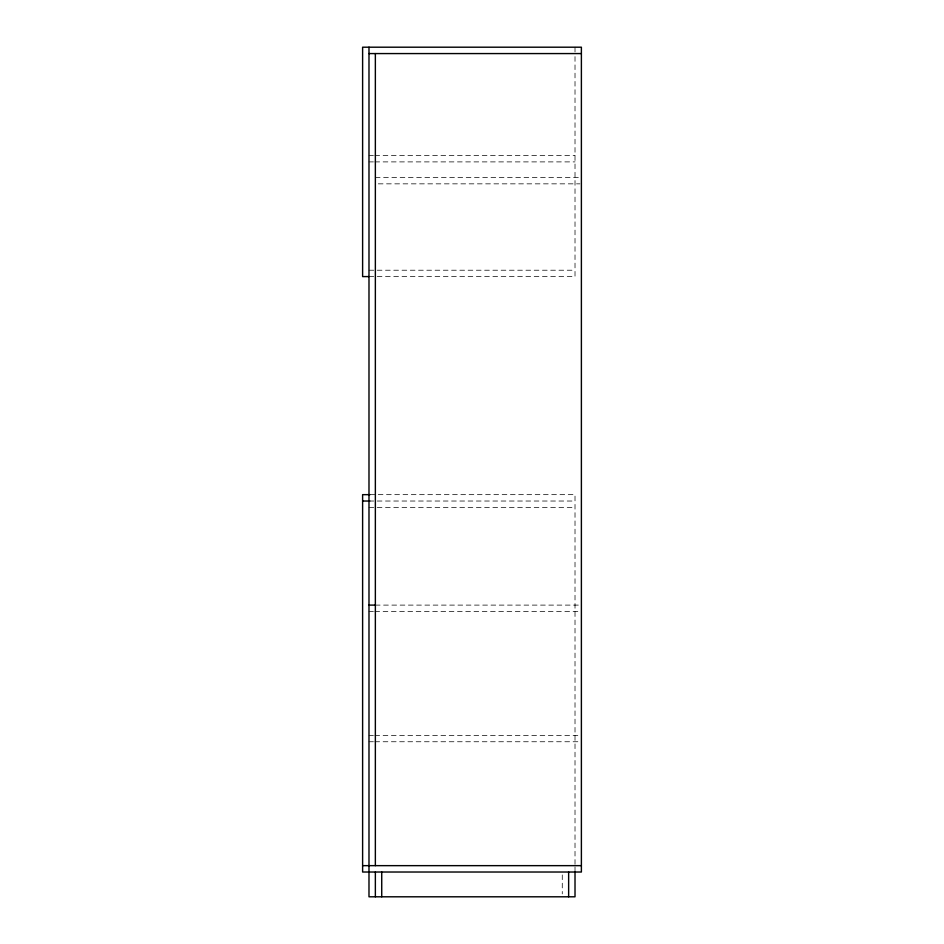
<?xml version="1.0" encoding="UTF-8"?>
<svg xmlns="http://www.w3.org/2000/svg" width="944" height="944" viewBox="0 0 944 944"><rect width="100%" height="100%" fill="white"/><g stroke="black" fill="none" stroke-linecap="round" stroke-linejoin="round"><path stroke-width="0.71" stroke-dasharray="4.72 3.54" d="M368.986 155.524L373.399 155.524M374.874 155.524L575.014 155.524M368.986 161.896L373.399 161.896M374.874 161.896L575.014 161.896M375.358 177.472L579.911 177.472M378.296 183.844L579.911 183.844M368.986 270.22L575.014 270.22M368.986 276.592L575.014 276.592L575.014 53.572M369.989 494.656L575.014 494.656L575.014 865.648M368.986 501.028L575.014 501.028M368.986 507.4L575.014 507.4M375.358 605.104L579.911 605.104M368.986 611.476L373.399 611.476M374.874 611.476L579.911 611.476M368.986 735.376L373.399 735.376M374.874 735.376L579.911 735.376M368.986 741.748L373.399 741.748M374.874 741.748L579.911 741.748M575.014 47.2L575.014 52.298M575.014 866.922L575.014 872.02M562.27 874.935L562.27 893.885"/><path stroke-width="1.42" d="M368.986 53.572L581.386 53.572M368.986 276.592L362.614 276.592L362.614 47.2L581.386 47.2L581.386 872.02L362.614 872.02L362.614 494.656L369.989 494.656M362.614 501.028L369.989 501.028M368.986 605.104L375.358 605.104M362.614 865.648L581.386 865.648M575.014 872.02L575.014 896.8L368.986 896.8L368.986 47.2M568.642 872.02L568.642 896.8M381.73 872.02L381.73 896.8M375.358 53.572L375.358 865.648M375.358 872.02L375.358 896.8"/></g></svg>
